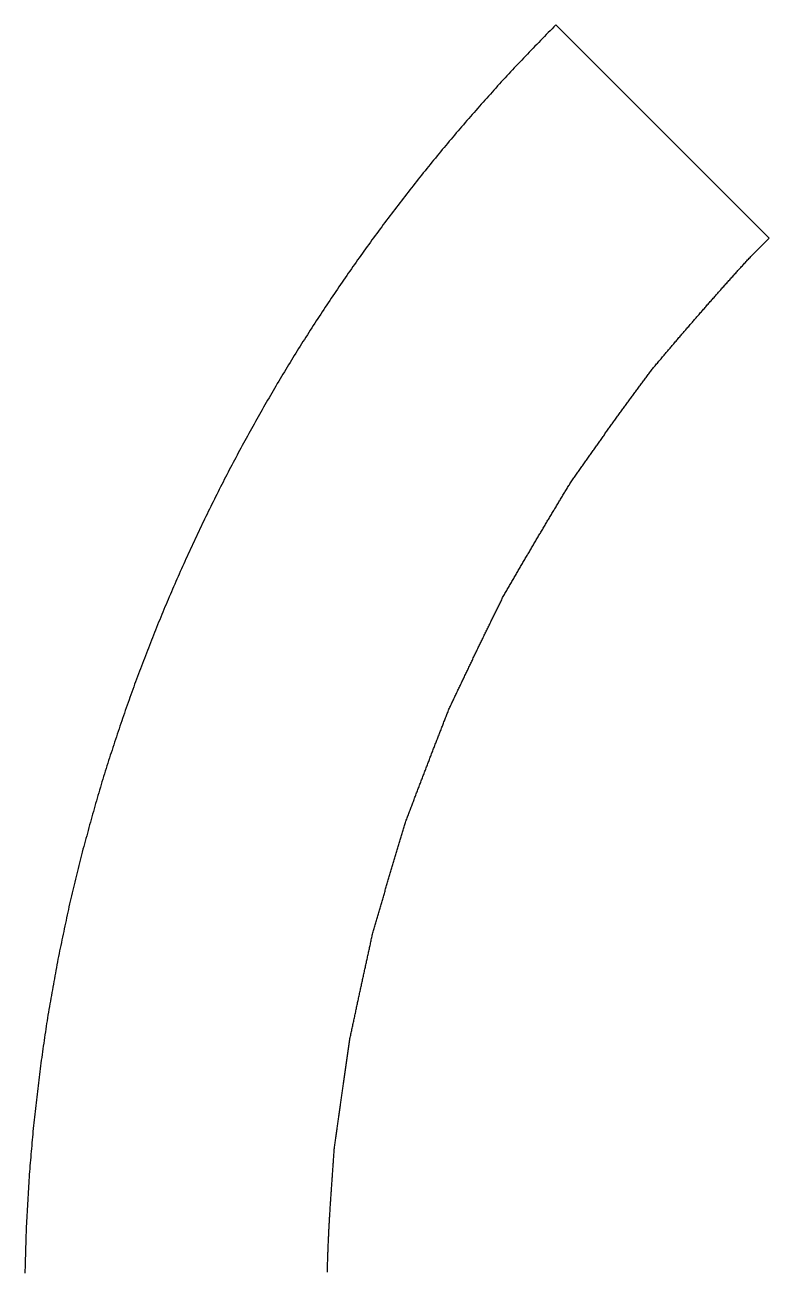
# Model space of a CAD drawing. Extents: x 96.6 to 135.8, y 142.9 to 160.4.
# Drawn here: x 123.412 to 125.946, y 150.53 to 154.778 of the extents above; entities that cross this region are included whole.
import ezdxf

# ---------------------------------------------------------------- set-up
doc = ezdxf.new("R2010")
doc.units = 0
doc.layers.add('Layer_2', color=7, linetype='CONTINUOUS')

msp = doc.modelspace()

# ---------------------------------------------------------------- linework, layer by layer
at = {"layer": 'Layer_2', "color": 7}
msp.add_lwpolyline([(124.442197, 150.530409), (124.442296, 150.534558), (124.442395, 150.538706), (124.442499, 150.542855), (124.442607, 150.547004), (124.44272, 150.551152), (124.442832, 150.555301), (124.442951, 150.55945), (124.443069, 150.563598), (124.443194, 150.567747), (124.443321, 150.571896), (124.44345, 150.576044), (124.443583, 150.580165), (124.443721, 150.584285), (124.44386, 150.588406), (124.444004, 150.592554), (124.44415, 150.596675), (124.4443, 150.600795), (124.444452, 150.604916), (124.44461, 150.609036), (124.444768, 150.613156), (124.444932, 150.617277), (124.445099, 150.621397), (124.445268, 150.625518), (124.44544, 150.629638), (124.445615, 150.633759), (124.445793, 150.637879), (124.445976, 150.642), (124.44616, 150.64612), (124.446349, 150.65024), (124.446541, 150.654361), (124.446736, 150.658481), (124.446933, 150.662602), (124.447136, 150.666722), (124.44734, 150.670843), (124.447548, 150.674963), (124.44776, 150.679084), (124.447975, 150.683204), (124.448192, 150.687324), (124.448412, 150.691445), (124.448635, 150.695565), (124.448864, 150.699686), (124.449095, 150.703806), (124.449326, 150.707927), (124.449563, 150.712047), (124.449803, 150.716139), (124.450049, 150.720232), (124.450294, 150.724324), (124.450543, 150.728416), (124.450797, 150.732508), (124.451054, 150.7366), (124.451313, 150.740693), (124.451576, 150.744785), (124.451841, 150.748877), (124.452109, 150.752969), (124.45238, 150.757062), (124.452657, 150.761154), (124.452936, 150.765246), (124.453215, 150.769338), (124.453498, 150.77343), (124.45378, 150.777523), (124.454062, 150.781615), (124.454344, 150.785707), (124.454626, 150.789799), (124.454909, 150.793892), (124.455191, 150.797984), (124.455473, 150.802076), (124.455755, 150.806168), (124.456038, 150.81026), (124.45632, 150.814353), (124.456602, 150.818445), (124.456884, 150.822537), (124.457166, 150.826629), (124.457449, 150.830722), (124.457731, 150.834814), (124.458013, 150.838906), (124.458295, 150.842998), (124.458578, 150.84709), (124.45886, 150.851183), (124.459142, 150.855275), (124.459424, 150.859339), (124.459706, 150.863403), (124.459989, 150.867467), (124.460271, 150.871531), (124.460553, 150.875595), (124.460835, 150.879659), (124.461118, 150.883723), (124.4614, 150.887787), (124.461682, 150.891851), (124.461964, 150.895915), (124.462246, 150.899979), (124.462529, 150.904043), (124.462811, 150.908107), (124.463093, 150.912171), (124.463375, 150.916235), (124.463658, 150.920299), (124.46394, 150.924363), (124.464222, 150.928427), (124.464504, 150.932491), (124.464786, 150.936555), (124.465069, 150.940619), (124.465351, 150.944683), (124.465633, 150.948747), (124.466198, 150.952811), (124.466762, 150.956875), (124.467326, 150.960939), (124.467891, 150.965003), (124.468455, 150.969039), (124.46902, 150.973103), (124.469584, 150.977167), (124.470149, 150.981202), (124.470713, 150.985266), (124.471278, 150.989302), (124.471842, 150.993338), (124.472406, 150.997374), (124.472971, 151.00141), (124.473535, 151.005445), (124.4741, 151.009481), (124.474664, 151.013517), (124.475229, 151.017553), (124.475793, 151.021588), (124.476358, 151.025624), (124.476922, 151.02966), (124.477486, 151.033696), (124.478051, 151.037732), (124.478615, 151.041767), (124.47918, 151.045803), (124.479744, 151.049839), (124.480309, 151.053875), (124.480873, 151.05791), (124.481438, 151.061946), (124.482002, 151.065982), (124.482566, 151.070018), (124.483131, 151.074054), (124.483695, 151.078089), (124.48426, 151.082125), (124.484824, 151.086161), (124.485389, 151.090168), (124.485953, 151.094204), (124.486518, 151.098212), (124.487082, 151.102219), (124.487646, 151.106227), (124.488211, 151.110234), (124.488775, 151.114242), (124.48934, 151.11825), (124.489904, 151.122257), (124.490469, 151.126265), (124.491033, 151.130272), (124.491598, 151.13428), (124.492162, 151.138287), (124.492726, 151.142295), (124.493291, 151.146302), (124.493855, 151.15031), (124.49442, 151.154318), (124.494984, 151.158325), (124.495549, 151.162333), (124.496113, 151.16634), (124.496678, 151.170348), (124.497242, 151.174355), (124.497806, 151.178363), (124.498371, 151.18237), (124.498935, 151.186378), (124.4995, 151.190386), (124.500064, 151.194393), (124.500629, 151.198372), (124.501193, 151.20238), (124.501758, 151.206388), (124.502322, 151.210367), (124.502886, 151.214346), (124.503451, 151.218326), (124.504015, 151.222305), (124.50458, 151.226284), (124.505144, 151.230264), (124.505709, 151.234243), (124.506273, 151.238222), (124.506838, 151.242202), (124.507402, 151.246181), (124.507966, 151.25016), (124.508531, 151.25414), (124.509095, 151.258119), (124.50966, 151.262098), (124.510224, 151.266078), (124.510789, 151.270057), (124.511353, 151.274036), (124.511918, 151.278016), (124.512482, 151.281995), (124.513046, 151.285974), (124.513611, 151.289954), (124.514175, 151.293933), (124.51474, 151.297912), (124.515304, 151.301892), (124.515869, 151.305871), (124.516433, 151.30985), (124.516998, 151.313801), (124.517562, 151.317752), (124.518126, 151.321704), (124.518973, 151.325655), (124.51982, 151.329606), (124.520666, 151.333557), (124.521513, 151.337508), (124.52236, 151.341459), (124.523206, 151.34541), (124.524053, 151.349361), (124.5249, 151.353312), (124.525746, 151.357264), (124.526593, 151.361215), (124.52744, 151.365166), (124.528286, 151.369117), (124.529133, 151.373068), (124.52998, 151.377019), (124.530826, 151.38097), (124.531673, 151.384921), (124.53252, 151.388872), (124.533366, 151.392824), (124.534213, 151.396775), (124.53506, 151.400726), (124.535906, 151.404677), (124.536753, 151.408628), (124.5376, 151.412579), (124.538446, 151.41653), (124.539293, 151.420481), (124.54014, 151.424432), (124.540986, 151.428355), (124.541833, 151.432278), (124.54268, 151.436201), (124.543526, 151.440124), (124.544373, 151.444047), (124.54522, 151.44797), (124.546066, 151.451893), (124.546913, 151.455816), (124.54776, 151.459738), (124.548606, 151.463661), (124.549453, 151.467584), (124.5503, 151.471507), (124.551146, 151.47543), (124.551993, 151.479353), (124.55284, 151.483276), (124.553686, 151.487199), (124.554533, 151.491122), (124.55538, 151.495044), (124.556226, 151.498967), (124.557073, 151.50289), (124.55792, 151.506813), (124.558766, 151.510736), (124.559613, 151.514659), (124.56046, 151.518554), (124.561306, 151.522476), (124.562153, 151.526399), (124.563, 151.530294), (124.563846, 151.534189), (124.564693, 151.538083), (124.56554, 151.541978), (124.566386, 151.545873), (124.567233, 151.549767), (124.56808, 151.553662), (124.568926, 151.557557), (124.569773, 151.561451), (124.57062, 151.565346), (124.571466, 151.569241), (124.572313, 151.573135), (124.57316, 151.57703), (124.574006, 151.580925), (124.574853, 151.584819), (124.5757, 151.588714), (124.576546, 151.592609), (124.577393, 151.596503), (124.57824, 151.600398), (124.579086, 151.604293), (124.579933, 151.608187), (124.58078, 151.612082), (124.581626, 151.615977), (124.582473, 151.619843), (124.58332, 151.62371), (124.584166, 151.627576), (124.585013, 151.631442), (124.58586, 151.635309), (124.586706, 151.639175), (124.587553, 151.643042), (124.5884, 151.646908), (124.589246, 151.650775), (124.590093, 151.654641), (124.59094, 151.658508), (124.591786, 151.662374), (124.592633, 151.66624), (124.59348, 151.670107), (124.594326, 151.673973), (124.595173, 151.67784), (124.59602, 151.681706), (124.596866, 151.685573), (124.597713, 151.689439), (124.598842, 151.693306), (124.599971, 151.697172), (124.6011, 151.701038), (124.602229, 151.704905), (124.603358, 151.708771), (124.604486, 151.71261), (124.605615, 151.716448), (124.606744, 151.720286), (124.607873, 151.724124), (124.609002, 151.727962), (124.610131, 151.731801), (124.61126, 151.735639), (124.612389, 151.739477), (124.613518, 151.743315), (124.614646, 151.747154), (124.615775, 151.750992), (124.616904, 151.75483), (124.618033, 151.758668), (124.619162, 151.762506), (124.620291, 151.766345), (124.62142, 151.770183), (124.622549, 151.774021), (124.623678, 151.777859), (124.624806, 151.781698), (124.625935, 151.785536), (124.627064, 151.789374), (124.628193, 151.793212), (124.629322, 151.79705), (124.630451, 151.800889), (124.63158, 151.804727), (124.632709, 151.808565), (124.633838, 151.812375), (124.634966, 151.816185), (124.636095, 151.819995), (124.637224, 151.823805), (124.638353, 151.827615), (124.639482, 151.831425), (124.640611, 151.835235), (124.64174, 151.839045), (124.642869, 151.842855), (124.643998, 151.846665), (124.645126, 151.850475), (124.646255, 151.854285), (124.647384, 151.858095), (124.648513, 151.861905), (124.649642, 151.865715), (124.650771, 151.869525), (124.6519, 151.873335), (124.653029, 151.877145), (124.654158, 151.880955), (124.655286, 151.884765), (124.656415, 151.888575), (124.657544, 151.892385), (124.658673, 151.896195), (124.659802, 151.899977), (124.660931, 151.903759), (124.66206, 151.90754), (124.663189, 151.911322), (124.664318, 151.915104), (124.665446, 151.918886), (124.666575, 151.922668), (124.667704, 151.926449), (124.668833, 151.930231), (124.669962, 151.934013), (124.671091, 151.937795), (124.67222, 151.941576), (124.673349, 151.945358), (124.674478, 151.94914), (124.675606, 151.952922), (124.676735, 151.956704), (124.677864, 151.960485), (124.678993, 151.964267), (124.680122, 151.968049), (124.681251, 151.971831), (124.68238, 151.975612), (124.683509, 151.979366), (124.684638, 151.983148), (124.685766, 151.986901), (124.686895, 151.990655), (124.688024, 151.994408), (124.689153, 151.998162), (124.690282, 152.001916), (124.691411, 152.005669), (124.69254, 152.009423), (124.693669, 152.013176), (124.694798, 152.01693), (124.695926, 152.020683), (124.697055, 152.024437), (124.698184, 152.02819), (124.699313, 152.031944), (124.700442, 152.035698), (124.701571, 152.039451), (124.7027, 152.043205), (124.703829, 152.046958), (124.704958, 152.050712), (124.706086, 152.054465), (124.707215, 152.058219), (124.708344, 152.061944), (124.709473, 152.06567), (124.710884, 152.069395), (124.712295, 152.07312), (124.713706, 152.076846), (124.715118, 152.080571), (124.716529, 152.084296), (124.71794, 152.088022), (124.719351, 152.091747), (124.720762, 152.095472), (124.722173, 152.099198), (124.723584, 152.102923), (124.724995, 152.106648), (124.726406, 152.110374), (124.727818, 152.114099), (124.729229, 152.117824), (124.73064, 152.12155), (124.732051, 152.125275), (124.733462, 152.129), (124.734873, 152.132726), (124.736284, 152.136451), (124.737695, 152.140176), (124.739106, 152.143873), (124.740518, 152.14757), (124.741929, 152.151268), (124.74334, 152.154965), (124.744751, 152.158662), (124.746162, 152.162359), (124.747573, 152.166056), (124.748984, 152.169753), (124.750395, 152.17345), (124.751806, 152.177147), (124.753218, 152.180844), (124.754629, 152.184542), (124.75604, 152.188239), (124.757451, 152.191936), (124.758862, 152.195633), (124.760273, 152.19933), (124.761684, 152.203027), (124.763095, 152.206724), (124.764506, 152.210421), (124.765918, 152.214118), (124.767329, 152.217816), (124.76874, 152.221513), (124.770151, 152.22521), (124.771562, 152.228879), (124.772973, 152.232548), (124.774384, 152.236216), (124.775795, 152.239885), (124.777206, 152.243554), (124.778618, 152.247223), (124.780029, 152.250892), (124.78144, 152.254561), (124.782851, 152.25823), (124.784262, 152.261899), (124.785673, 152.265568), (124.787084, 152.269236), (124.788495, 152.272905), (124.789906, 152.276574), (124.791318, 152.280243), (124.792729, 152.283912), (124.79414, 152.287581), (124.795551, 152.29125), (124.796962, 152.29489), (124.798373, 152.298559), (124.799784, 152.3022), (124.801195, 152.305869), (124.802606, 152.30951), (124.804018, 152.31315), (124.805429, 152.316791), (124.80684, 152.320432), (124.808251, 152.324072), (124.809662, 152.327713), (124.811073, 152.331354), (124.812484, 152.334994), (124.813895, 152.338635), (124.815306, 152.342276), (124.816718, 152.345916), (124.818129, 152.349557), (124.81954, 152.353198), (124.820951, 152.356838), (124.822362, 152.360479), (124.823773, 152.36412), (124.825184, 152.36776), (124.826595, 152.371373), (124.828006, 152.374985), (124.829418, 152.378626), (124.830829, 152.382238), (124.83224, 152.385851), (124.833651, 152.389463), (124.835062, 152.393076), (124.836473, 152.396688), (124.837884, 152.4003), (124.839295, 152.403913), (124.840706, 152.407525), (124.842118, 152.411138), (124.843529, 152.41475), (124.84494, 152.418363), (124.846351, 152.421975), (124.847762, 152.425588), (124.849173, 152.4292), (124.850584, 152.432812), (124.851995, 152.436425), (124.853406, 152.440037), (124.854818, 152.443622), (124.856229, 152.447206), (124.857922, 152.450818), (124.859615, 152.454402), (124.861309, 152.457987), (124.863002, 152.461571), (124.864695, 152.465155), (124.866389, 152.468739), (124.868082, 152.472324), (124.869775, 152.475908), (124.871469, 152.479492), (124.873162, 152.483076), (124.874855, 152.48666), (124.876549, 152.490245), (124.878242, 152.493829), (124.879935, 152.497413), (124.881629, 152.500997), (124.883322, 152.504582), (124.885015, 152.508166), (124.886709, 152.51175), (124.888402, 152.515306), (124.890095, 152.51889), (124.891789, 152.522446), (124.893482, 152.526002), (124.895175, 152.529558), (124.896869, 152.533114), (124.898562, 152.53667), (124.900255, 152.540226), (124.901949, 152.543782), (124.903642, 152.547338), (124.905335, 152.550894), (124.907029, 152.55445), (124.908722, 152.558006), (124.910415, 152.561562), (124.912109, 152.565118), (124.913802, 152.568674), (124.915495, 152.57223), (124.917189, 152.575786), (124.918882, 152.579342), (124.920575, 152.582898), (124.922269, 152.586454), (124.923962, 152.589982), (124.925655, 152.59351), (124.927349, 152.597038), (124.929042, 152.600565), (124.930735, 152.604093), (124.932429, 152.607621), (124.934122, 152.611149), (124.935815, 152.614676), (124.937509, 152.618204), (124.939202, 152.621732), (124.940895, 152.62526), (124.942589, 152.628788), (124.944282, 152.632315), (124.945975, 152.635843), (124.947669, 152.639371), (124.949362, 152.642899), (124.951055, 152.646426), (124.952749, 152.649954), (124.954442, 152.653482), (124.956135, 152.656982), (124.957829, 152.660509), (124.959522, 152.664009), (124.961215, 152.667508), (124.962909, 152.671008), (124.964602, 152.674508), (124.966295, 152.678007), (124.967989, 152.681507), (124.969682, 152.685006), (124.971375, 152.688506), (124.973069, 152.692005), (124.974762, 152.695505), (124.976455, 152.699004), (124.978149, 152.702504), (124.979842, 152.706004), (124.981535, 152.709503), (124.983229, 152.713003), (124.984922, 152.716474), (124.986615, 152.719974), (124.988309, 152.723445), (124.990002, 152.726916), (124.991695, 152.730388), (124.993389, 152.733859), (124.995082, 152.73733), (124.996775, 152.740802), (124.998469, 152.744273), (125.000162, 152.747744), (125.001855, 152.751216), (125.003549, 152.754687), (125.005242, 152.758158), (125.006935, 152.76163), (125.008629, 152.765101), (125.010322, 152.768572), (125.012015, 152.772044), (125.013709, 152.775515), (125.015402, 152.778986), (125.017095, 152.782429), (125.018789, 152.785872), (125.020482, 152.789316), (125.022175, 152.792759), (125.023869, 152.796202), (125.025562, 152.799645), (125.027255, 152.803088), (125.028949, 152.806531), (125.030642, 152.809974), (125.032335, 152.813417), (125.034029, 152.81686), (125.035722, 152.820304), (125.037415, 152.823747), (125.039109, 152.82719), (125.041084, 152.830633), (125.04306, 152.834076), (125.045035, 152.837519), (125.047011, 152.840962), (125.048986, 152.844405), (125.050962, 152.84782), (125.052938, 152.851263), (125.054913, 152.854678), (125.056889, 152.858093), (125.058864, 152.861508), (125.06084, 152.864923), (125.062815, 152.868338), (125.064791, 152.871753), (125.066766, 152.875168), (125.068742, 152.878582), (125.070718, 152.881997), (125.072693, 152.885412), (125.074669, 152.888827), (125.076644, 152.892242), (125.07862, 152.895657), (125.080595, 152.899072), (125.082571, 152.902487), (125.084546, 152.905873), (125.086522, 152.90926), (125.088498, 152.912675), (125.090473, 152.916062), (125.092449, 152.919448), (125.094424, 152.922835), (125.0964, 152.926222), (125.098375, 152.929608), (125.100351, 152.932995), (125.102326, 152.936382), (125.104302, 152.939768), (125.106278, 152.943155), (125.108253, 152.946542), (125.110229, 152.949928), (125.112204, 152.953315), (125.11418, 152.956702), (125.116155, 152.960088), (125.118131, 152.963475), (125.120106, 152.966862), (125.122082, 152.97022), (125.124058, 152.973578), (125.126033, 152.976937), (125.128009, 152.980295), (125.129984, 152.983654), (125.13196, 152.987012), (125.133935, 152.990371), (125.135911, 152.993729), (125.137886, 152.997088), (125.139862, 153.000446), (125.141838, 153.003804), (125.143813, 153.007163), (125.145789, 153.010521), (125.147764, 153.01388), (125.14974, 153.017238), (125.151715, 153.020597), (125.153691, 153.023955), (125.155666, 153.027314), (125.157642, 153.030644), (125.159618, 153.033974), (125.161593, 153.037304), (125.163569, 153.040634), (125.165544, 153.043965), (125.16752, 153.047295), (125.169495, 153.050625), (125.171471, 153.053955), (125.173446, 153.057286), (125.175422, 153.060616), (125.177398, 153.063946), (125.179373, 153.067276), (125.181349, 153.070606), (125.183324, 153.073937), (125.1853, 153.077267), (125.187275, 153.080597), (125.189251, 153.083927), (125.191226, 153.087229), (125.193202, 153.09056), (125.195178, 153.093862), (125.197153, 153.097164), (125.199129, 153.100466), (125.201104, 153.103768), (125.20308, 153.10707), (125.205055, 153.110372), (125.207031, 153.113674), (125.209006, 153.116976), (125.210982, 153.120278), (125.212958, 153.12358), (125.214933, 153.126882), (125.216909, 153.130184), (125.218884, 153.133486), (125.22086, 153.136788), (125.222835, 153.140061), (125.224811, 153.143335), (125.226786, 153.146637), (125.228762, 153.149911), (125.230738, 153.153185), (125.232713, 153.156458), (125.234689, 153.159732), (125.236664, 153.163006), (125.23864, 153.16628), (125.240615, 153.169554), (125.242591, 153.172827), (125.244566, 153.176101), (125.246542, 153.179375), (125.248518, 153.182649), (125.250493, 153.185922), (125.252469, 153.189196), (125.254444, 153.192442), (125.25642, 153.195716), (125.258395, 153.198961), (125.260371, 153.202207), (125.262346, 153.205452), (125.264322, 153.208698), (125.266298, 153.211943), (125.268273, 153.215189), (125.270249, 153.218434), (125.272506, 153.22168), (125.274764, 153.224926), (125.277022, 153.228171), (125.27928, 153.231417), (125.281538, 153.234662), (125.283795, 153.237908), (125.286053, 153.241153), (125.288311, 153.244399), (125.290569, 153.247644), (125.292826, 153.25089), (125.295084, 153.254107), (125.297342, 153.257325), (125.2996, 153.260542), (125.301858, 153.263759), (125.304115, 153.266977), (125.306373, 153.270194), (125.308631, 153.273411), (125.310889, 153.276629), (125.313146, 153.279846), (125.315404, 153.283063), (125.317662, 153.286281), (125.31992, 153.289498), (125.322178, 153.292715), (125.324435, 153.295933), (125.326693, 153.29915), (125.328951, 153.302367), (125.331209, 153.305556), (125.333466, 153.308746), (125.335724, 153.311935), (125.337982, 153.315124), (125.34024, 153.318313), (125.342498, 153.321502), (125.344755, 153.324691), (125.347013, 153.32788), (125.349271, 153.331069), (125.351529, 153.334258), (125.353786, 153.337448), (125.356044, 153.340637), (125.358302, 153.343826), (125.36056, 153.347015), (125.362818, 153.350204), (125.365075, 153.353393), (125.367333, 153.356554), (125.369591, 153.359715), (125.371849, 153.362876), (125.374106, 153.366037), (125.376364, 153.369198), (125.378622, 153.372358), (125.38088, 153.375519), (125.383138, 153.37868), (125.385395, 153.381841), (125.387653, 153.385002), (125.389911, 153.388163), (125.392169, 153.391324), (125.394426, 153.394485), (125.396684, 153.397646), (125.398942, 153.400806), (125.4012, 153.403967), (125.403458, 153.4071), (125.405715, 153.410233), (125.407973, 153.413365), (125.410231, 153.416498), (125.412489, 153.419631), (125.414746, 153.422763), (125.417004, 153.425896), (125.419262, 153.429029), (125.42152, 153.432161), (125.423778, 153.435294), (125.426035, 153.438427), (125.428293, 153.441559), (125.430551, 153.444692), (125.432809, 153.447825), (125.435066, 153.450957), (125.437324, 153.45409), (125.439582, 153.457223), (125.44184, 153.460355), (125.444098, 153.46346), (125.446355, 153.466564), (125.448613, 153.469669), (125.450871, 153.472773), (125.453129, 153.475878), (125.455386, 153.478982), (125.457644, 153.482086), (125.459902, 153.485191), (125.46216, 153.488295), (125.464418, 153.4914), (125.466675, 153.494504), (125.468933, 153.497609), (125.471191, 153.500713), (125.473449, 153.503818), (125.475706, 153.506894), (125.477964, 153.50997), (125.480222, 153.513046), (125.48248, 153.516122), (125.484738, 153.519199), (125.486995, 153.522275), (125.489253, 153.525351), (125.491511, 153.528427), (125.493769, 153.531504), (125.496026, 153.53458), (125.498284, 153.537656), (125.500542, 153.540732), (125.5028, 153.543808), (125.505058, 153.546885), (125.507315, 153.549961), (125.509573, 153.553037), (125.511831, 153.556085), (125.514089, 153.559133), (125.516346, 153.562181), (125.518604, 153.565229), (125.520862, 153.568277), (125.52312, 153.571325), (125.525378, 153.574373), (125.527635, 153.577421), (125.529893, 153.580469), (125.532151, 153.583517), (125.534409, 153.586565), (125.536666, 153.589613), (125.538924, 153.592661), (125.541182, 153.595709), (125.54344, 153.598729), (125.545698, 153.601777), (125.548238, 153.604797), (125.550778, 153.607816), (125.553318, 153.610836), (125.555858, 153.613856), (125.558398, 153.616876), (125.560938, 153.619896), (125.563478, 153.622915), (125.566018, 153.625935), (125.568558, 153.628955), (125.571098, 153.631975), (125.573638, 153.634994), (125.576178, 153.638014), (125.578718, 153.641034), (125.581258, 153.644026), (125.583798, 153.647017), (125.586338, 153.650009), (125.588878, 153.653), (125.591418, 153.655992), (125.593958, 153.658983), (125.596498, 153.661975), (125.599038, 153.664966), (125.601578, 153.667958), (125.604118, 153.67095), (125.606658, 153.673941), (125.609198, 153.676933), (125.611738, 153.679924), (125.614278, 153.682916), (125.616818, 153.685907), (125.619358, 153.688899), (125.621898, 153.691862), (125.624438, 153.694854), (125.626978, 153.697817), (125.629518, 153.70078), (125.632058, 153.703744), (125.634598, 153.706707), (125.637138, 153.70967), (125.639678, 153.712634), (125.642218, 153.715597), (125.644758, 153.71856), (125.647298, 153.721524), (125.649838, 153.724487), (125.652378, 153.72745), (125.654918, 153.730414), (125.657458, 153.733349), (125.659998, 153.736312), (125.662538, 153.739247), (125.665078, 153.742182), (125.667618, 153.745118), (125.670158, 153.748053), (125.672698, 153.750988), (125.675238, 153.753923), (125.677778, 153.756858), (125.680318, 153.759793), (125.682858, 153.762728), (125.685398, 153.765663), (125.687938, 153.768598), (125.690478, 153.771534), (125.693018, 153.774469), (125.695558, 153.777404), (125.698098, 153.780339), (125.700638, 153.783246), (125.703178, 153.786153), (125.705718, 153.78906), (125.708258, 153.791966), (125.710798, 153.794873), (125.713338, 153.79778), (125.715878, 153.800687), (125.718418, 153.803594), (125.720958, 153.806501), (125.723498, 153.809408), (125.726038, 153.812315), (125.728578, 153.815222), (125.731118, 153.818128), (125.733658, 153.821035), (125.736198, 153.823914), (125.738738, 153.826793), (125.741278, 153.829671), (125.743818, 153.83255), (125.746358, 153.835429), (125.748898, 153.838307), (125.751438, 153.841186), (125.753978, 153.844065), (125.756518, 153.846943), (125.759058, 153.849822), (125.761598, 153.852701), (125.764138, 153.855579), (125.766678, 153.858458), (125.769218, 153.861337), (125.771758, 153.864215), (125.774298, 153.867066), (125.776838, 153.869916), (125.779378, 153.872767), (125.781918, 153.875617), (125.784458, 153.878468), (125.786998, 153.881318), (125.789538, 153.884168), (125.792078, 153.887019), (125.794618, 153.889869), (125.797158, 153.89272), (125.799698, 153.89557), (125.802238, 153.898421), (125.804778, 153.901243), (125.807318, 153.904093), (125.809858, 153.906916), (125.812398, 153.909738), (125.814938, 153.91256), (125.817478, 153.915382), (125.820018, 153.918204), (125.822558, 153.921027), (125.825098, 153.923849), (125.827638, 153.926671), (125.830178, 153.929493), (125.832718, 153.932316), (125.835258, 153.935138), (125.837798, 153.93796), (125.840338, 153.940782), (125.842878, 153.943604), (125.845418, 153.946427), (125.847958, 153.949249), (125.850498, 153.952071), (125.853038, 153.954893), (125.855578, 153.957716), (125.858118, 153.960538), (125.860658, 153.96336), (125.863198, 153.966182), (125.865738, 153.969004), (125.868278, 153.971827), (125.870818, 153.974649), (125.873358, 153.977471), (125.875898, 153.980293), (125.87872, 153.983116), (125.881542, 153.985938), (125.884364, 153.98876), (125.887186, 153.991582), (125.890009, 153.994404), (125.892831, 153.997227), (125.895653, 154.000049), (125.898475, 154.002871), (125.901298, 154.005693), (125.90412, 154.008516), (125.906942, 154.011338), (125.909764, 154.01416), (125.912586, 154.016982), (125.915409, 154.019804), (125.918231, 154.022627), (125.921053, 154.025449), (125.923875, 154.028271), (125.926698, 154.031093), (125.92952, 154.033916), (125.932342, 154.036738), (125.935164, 154.03956), (125.937986, 154.042382), (125.940809, 154.045204), (125.943631, 154.048027), (125.946453, 154.050849), (125.220428, 154.777543), (125.220428, 154.777543), (125.21388, 154.770995), (125.207333, 154.76442), (125.200814, 154.757844), (125.194294, 154.751268), (125.187775, 154.744664), (125.181284, 154.73806), (125.174793, 154.731428), (125.168302, 154.724796), (125.161839, 154.718163), (125.155376, 154.711503), (125.148913, 154.704842), (125.142478, 154.698182), (125.136044, 154.691493), (125.129637, 154.684805), (125.123231, 154.678116), (125.116824, 154.671399), (125.110446, 154.664682), (125.104068, 154.657965), (125.09769, 154.65122), (125.09134, 154.644475), (125.08499, 154.63773), (125.07864, 154.630957), (125.072318, 154.624183), (125.065996, 154.61741), (125.059674, 154.610608), (125.053381, 154.603807), (125.047087, 154.597005), (125.040822, 154.590176), (125.034556, 154.583346), (125.028291, 154.576516), (125.022054, 154.569658), (125.015817, 154.5628), (125.00958, 154.555942), (125.003371, 154.549056), (124.997162, 154.54217), (124.990953, 154.535283), (124.984772, 154.528369), (124.978592, 154.521454), (124.972439, 154.51454), (124.966287, 154.507597), (124.960134, 154.500655), (124.95401, 154.493712), (124.947886, 154.486741), (124.941762, 154.47977), (124.935666, 154.472799), (124.92957, 154.465828), (124.923474, 154.458829), (124.917406, 154.45183), (124.911338, 154.444803), (124.90527, 154.437776), (124.899231, 154.430748), (124.893191, 154.423721), (124.88718, 154.416665), (124.881169, 154.40961), (124.875157, 154.402526), (124.869174, 154.395442), (124.863191, 154.388358), (124.857208, 154.381275), (124.851253, 154.374163), (124.845298, 154.367051), (124.839372, 154.359939), (124.833445, 154.352798), (124.827518, 154.345658), (124.82162, 154.338518), (124.815721, 154.33135), (124.809823, 154.324181), (124.803953, 154.317013), (124.798082, 154.309816), (124.792212, 154.302619), (124.78637, 154.295423), (124.780528, 154.288198), (124.774714, 154.280973), (124.768901, 154.273748), (124.763087, 154.266495), (124.757301, 154.259242), (124.751516, 154.251989), (124.74573, 154.244707), (124.739973, 154.237426), (124.734216, 154.230145), (124.728486, 154.222863), (124.722757, 154.215554), (124.717056, 154.208244), (124.711356, 154.200935), (124.705655, 154.193597), (124.699954, 154.186259), (124.694281, 154.178921), (124.688608, 154.171555), (124.682964, 154.164189), (124.67732, 154.156823), (124.671703, 154.149457), (124.666087, 154.142063), (124.660471, 154.134669), (124.654883, 154.127275), (124.649295, 154.119852), (124.643707, 154.11243), (124.638147, 154.105007), (124.632587, 154.097557), (124.627028, 154.090106), (124.621496, 154.082655), (124.615964, 154.075176), (124.610461, 154.067698), (124.604958, 154.060219), (124.599454, 154.05274), (124.593979, 154.045233), (124.588504, 154.037726), (124.583057, 154.030218), (124.57761, 154.022683), (124.572192, 154.015148), (124.566773, 154.007612), (124.561354, 154.000049), (124.555964, 153.992485), (124.550574, 153.984922), (124.545183, 153.97733), (124.539821, 153.969738), (124.534459, 153.962146), (124.529125, 153.954555), (124.523791, 153.946935), (124.518457, 153.939315), (124.513151, 153.931695), (124.507845, 153.924046), (124.502568, 153.916398), (124.49729, 153.90875), (124.492012, 153.901074), (124.486763, 153.893397), (124.481514, 153.885721), (124.476293, 153.878044), (124.471072, 153.87034), (124.46585, 153.862635), (124.460658, 153.85493), (124.455465, 153.847197), (124.4503, 153.839464), (124.445135, 153.831732), (124.439971, 153.823999), (124.434834, 153.816238), (124.429698, 153.808476), (124.42459, 153.800715), (124.419481, 153.792954), (124.414373, 153.785165), (124.409293, 153.777376), (124.404213, 153.769586), (124.399161, 153.761769), (124.39411, 153.753951), (124.389058, 153.746134), (124.384034, 153.738288), (124.379011, 153.730442), (124.374015, 153.722596), (124.36902, 153.71475), (124.364025, 153.706876), (124.359058, 153.699002), (124.35409, 153.691128), (124.349152, 153.683254), (124.344213, 153.675352), (124.339302, 153.66745), (124.334391, 153.659548), (124.329481, 153.651617), (124.324598, 153.643687), (124.319716, 153.635756), (124.314862, 153.627798), (124.310007, 153.619839), (124.305153, 153.61188), (124.300327, 153.603922), (124.295501, 153.595935), (124.290703, 153.587948), (124.285906, 153.579961), (124.281108, 153.571974), (124.276338, 153.563959), (124.271569, 153.555944), (124.266827, 153.547929), (124.262086, 153.539914), (124.257373, 153.53187), (124.25266, 153.523827), (124.247947, 153.515784), (124.243262, 153.507712), (124.238577, 153.499641), (124.23392, 153.491569), (124.229264, 153.483498), (124.224635, 153.475398), (124.220007, 153.467298), (124.215378, 153.459198), (124.210778, 153.45107), (124.206178, 153.442942), (124.201578, 153.434814), (124.197006, 153.426686), (124.192434, 153.41853), (124.18789, 153.410374), (124.183346, 153.402218), (124.17883, 153.394033), (124.174315, 153.385849), (124.169828, 153.377664), (124.16534, 153.36948), (124.160853, 153.361267), (124.156394, 153.353054), (124.151935, 153.344842), (124.147504, 153.336629), (124.143073, 153.328388), (124.13867, 153.320147), (124.134268, 153.311906), (124.129865, 153.303666), (124.12549, 153.295396), (124.121116, 153.287127), (124.11677, 153.278858), (124.112424, 153.270589), (124.108106, 153.262292), (124.103788, 153.253994), (124.09947, 153.245697), (124.09518, 153.2374), (124.09089, 153.229074), (124.086628, 153.220749), (124.082367, 153.212423), (124.078134, 153.204069), (124.0739, 153.195716), (124.069667, 153.187362), (124.065462, 153.179008), (124.061257, 153.170626), (124.05708, 153.162244), (124.052903, 153.153862), (124.048754, 153.14548), (124.044606, 153.13707), (124.040485, 153.12866), (124.036365, 153.120249), (124.032244, 153.111839), (124.028152, 153.103401), (124.02406, 153.094962), (124.019996, 153.086524), (124.015932, 153.078085), (124.011896, 153.069619), (124.00786, 153.061152), (124.003824, 153.052685), (123.999817, 153.044219), (123.995809, 153.035724), (123.99183, 153.027229), (123.987851, 153.018734), (123.9839, 153.010239), (123.979948, 153.001716), (123.975997, 152.993193), (123.972074, 152.98467), (123.968152, 152.976147), (123.964257, 152.967595), (123.960362, 152.959044), (123.956496, 152.950493), (123.952629, 152.941941), (123.948791, 152.93339), (123.944953, 152.92481), (123.941143, 152.916231), (123.937333, 152.907651), (123.933551, 152.899044), (123.929769, 152.890436), (123.925988, 152.881828), (123.922234, 152.87322), (123.91848, 152.864584), (123.914755, 152.855948), (123.91103, 152.847312), (123.907333, 152.838676), (123.903636, 152.83004), (123.899967, 152.821376), (123.896298, 152.812712), (123.892629, 152.804048), (123.888988, 152.795383), (123.885348, 152.786691), (123.881735, 152.777998), (123.878123, 152.769306), (123.874538, 152.760614), (123.870954, 152.751893), (123.867398, 152.743172), (123.863842, 152.734452), (123.860314, 152.725731), (123.856787, 152.71701), (123.853259, 152.708261), (123.849759, 152.699512), (123.84626, 152.690764), (123.842788, 152.682015), (123.839317, 152.673238), (123.835874, 152.66446), (123.832431, 152.655683), (123.829016, 152.646906), (123.825601, 152.638101), (123.822214, 152.629296), (123.818828, 152.62049), (123.815441, 152.611685), (123.812083, 152.60288), (123.808724, 152.594046), (123.805394, 152.585212), (123.802064, 152.576379), (123.798762, 152.567545), (123.79546, 152.558684), (123.792186, 152.549822), (123.788912, 152.54096), (123.785667, 152.532098), (123.782421, 152.523208), (123.779204, 152.514318), (123.775986, 152.505428), (123.772797, 152.496538), (123.769608, 152.487648), (123.766447, 152.47873), (123.763286, 152.469812), (123.760126, 152.460894), (123.756993, 152.451975), (123.75386, 152.443029), (123.750756, 152.434082), (123.747651, 152.425136), (123.744575, 152.41619), (123.741499, 152.407243), (123.738451, 152.398268), (123.735403, 152.389294), (123.732383, 152.380319), (123.729363, 152.371344), (123.726372, 152.362342), (123.72338, 152.353339), (123.720417, 152.344336), (123.717454, 152.335333), (123.714518, 152.32633), (123.711583, 152.317299), (123.708648, 152.308268), (123.705741, 152.299237), (123.702834, 152.290206), (123.699956, 152.281146), (123.697077, 152.272087), (123.694227, 152.263028), (123.691376, 152.253968), (123.688554, 152.244909), (123.685732, 152.235821), (123.68291, 152.226734), (123.680087, 152.217646), (123.677265, 152.208559), (123.674443, 152.199471), (123.671621, 152.190355), (123.668798, 152.18124), (123.665976, 152.172124), (123.663154, 152.163008), (123.660332, 152.153892), (123.657792, 152.144748), (123.655252, 152.135604), (123.652712, 152.12646), (123.650172, 152.117316), (123.647632, 152.108172), (123.645092, 152.099), (123.642552, 152.089828), (123.640012, 152.080656), (123.637472, 152.071483), (123.634932, 152.062283), (123.632392, 152.053082), (123.629852, 152.043882), (123.627312, 152.034682), (123.624772, 152.025481), (123.622232, 152.016252), (123.619692, 152.007024), (123.617152, 151.997795), (123.614612, 151.988566), (123.612072, 151.979338), (123.609532, 151.970109), (123.606992, 151.960852), (123.604734, 151.951595), (123.602476, 151.942338), (123.600218, 151.933082), (123.597961, 151.923796), (123.595703, 151.914511), (123.593445, 151.905226), (123.591187, 151.895941), (123.58893, 151.886656), (123.586672, 151.877343), (123.584414, 151.868029), (123.582156, 151.858716), (123.579898, 151.849403), (123.577641, 151.840089), (123.575383, 151.830776), (123.573125, 151.821434), (123.570867, 151.812093), (123.56861, 151.802751), (123.566352, 151.79341), (123.564094, 151.784068), (123.561836, 151.774698), (123.559861, 151.765329), (123.557885, 151.755959), (123.55591, 151.746589), (123.553934, 151.737219), (123.551958, 151.727821), (123.549983, 151.718423), (123.548007, 151.709025), (123.546032, 151.699627), (123.544056, 151.690229), (123.542081, 151.680831), (123.540105, 151.671405), (123.53813, 151.661979), (123.536154, 151.652553), (123.534178, 151.643126), (123.532203, 151.6337), (123.530227, 151.624246), (123.528252, 151.614791), (123.526276, 151.605337), (123.524301, 151.595882), (123.522325, 151.586428), (123.520632, 151.576974), (123.518938, 151.567491), (123.517245, 151.558008), (123.515552, 151.548526), (123.513858, 151.539043), (123.512165, 151.52956), (123.510472, 151.520049), (123.508778, 151.510538), (123.507085, 151.501028), (123.505392, 151.491517), (123.503698, 151.482006), (123.502005, 151.472467), (123.500312, 151.462928), (123.498618, 151.453388), (123.496925, 151.443849), (123.495232, 151.43431), (123.493538, 151.424771), (123.491845, 151.415232), (123.490152, 151.405665), (123.488741, 151.396097), (123.48733, 151.38653), (123.485918, 151.376963), (123.484507, 151.367395), (123.483096, 151.3578), (123.481685, 151.348204), (123.480274, 151.338609), (123.478863, 151.329013), (123.477452, 151.319418), (123.476041, 151.309822), (123.47463, 151.300198), (123.473218, 151.290574), (123.471807, 151.280951), (123.470396, 151.271327), (123.468985, 151.261703), (123.467574, 151.252079), (123.466163, 151.242427), (123.464752, 151.232775), (123.463341, 151.223123), (123.462212, 151.213471), (123.461083, 151.203819), (123.459954, 151.194167), (123.458825, 151.184487), (123.457696, 151.174807), (123.456567, 151.165127), (123.455438, 151.155446), (123.45431, 151.145766), (123.453181, 151.136086), (123.452052, 151.126378), (123.450923, 151.116669), (123.449794, 151.106961), (123.448665, 151.097252), (123.447536, 151.087544), (123.446407, 151.077835), (123.445278, 151.068099), (123.44415, 151.058362), (123.443021, 151.048625), (123.441892, 151.038889), (123.441045, 151.029152), (123.440198, 151.019415), (123.439352, 151.00965), (123.438505, 150.999886), (123.437658, 150.990121), (123.436812, 150.980356), (123.435965, 150.970591), (123.435118, 150.960826), (123.434272, 150.951061), (123.433425, 150.941268), (123.432578, 150.931475), (123.431732, 150.921682), (123.430885, 150.911889), (123.430038, 150.902096), (123.429192, 150.892302), (123.428345, 150.882481), (123.427498, 150.87266), (123.426652, 150.862838), (123.426087, 150.853017), (123.425523, 150.843196), (123.424958, 150.833374), (123.424394, 150.823553), (123.42383, 150.813704), (123.423265, 150.803854), (123.422701, 150.794004), (123.422136, 150.784155), (123.421572, 150.774305), (123.421007, 150.764456), (123.420443, 150.754606), (123.419878, 150.744757), (123.419314, 150.734879), (123.41875, 150.725001), (123.418185, 150.715123), (123.417621, 150.705246), (123.417056, 150.695368), (123.416492, 150.68549), (123.415927, 150.675584), (123.415645, 150.665678), (123.415363, 150.655772), (123.415081, 150.645866), (123.414798, 150.63596), (123.414516, 150.626054), (123.414234, 150.61612), (123.413952, 150.606186), (123.41367, 150.596251), (123.413387, 150.586317), (123.413114, 150.576383), (123.412857, 150.566449), (123.412617, 150.556514), (123.412391, 150.54658), (123.412182, 150.536618), (123.411988, 150.526655)], dxfattribs=at)

doc.saveas('drawing.dxf')
